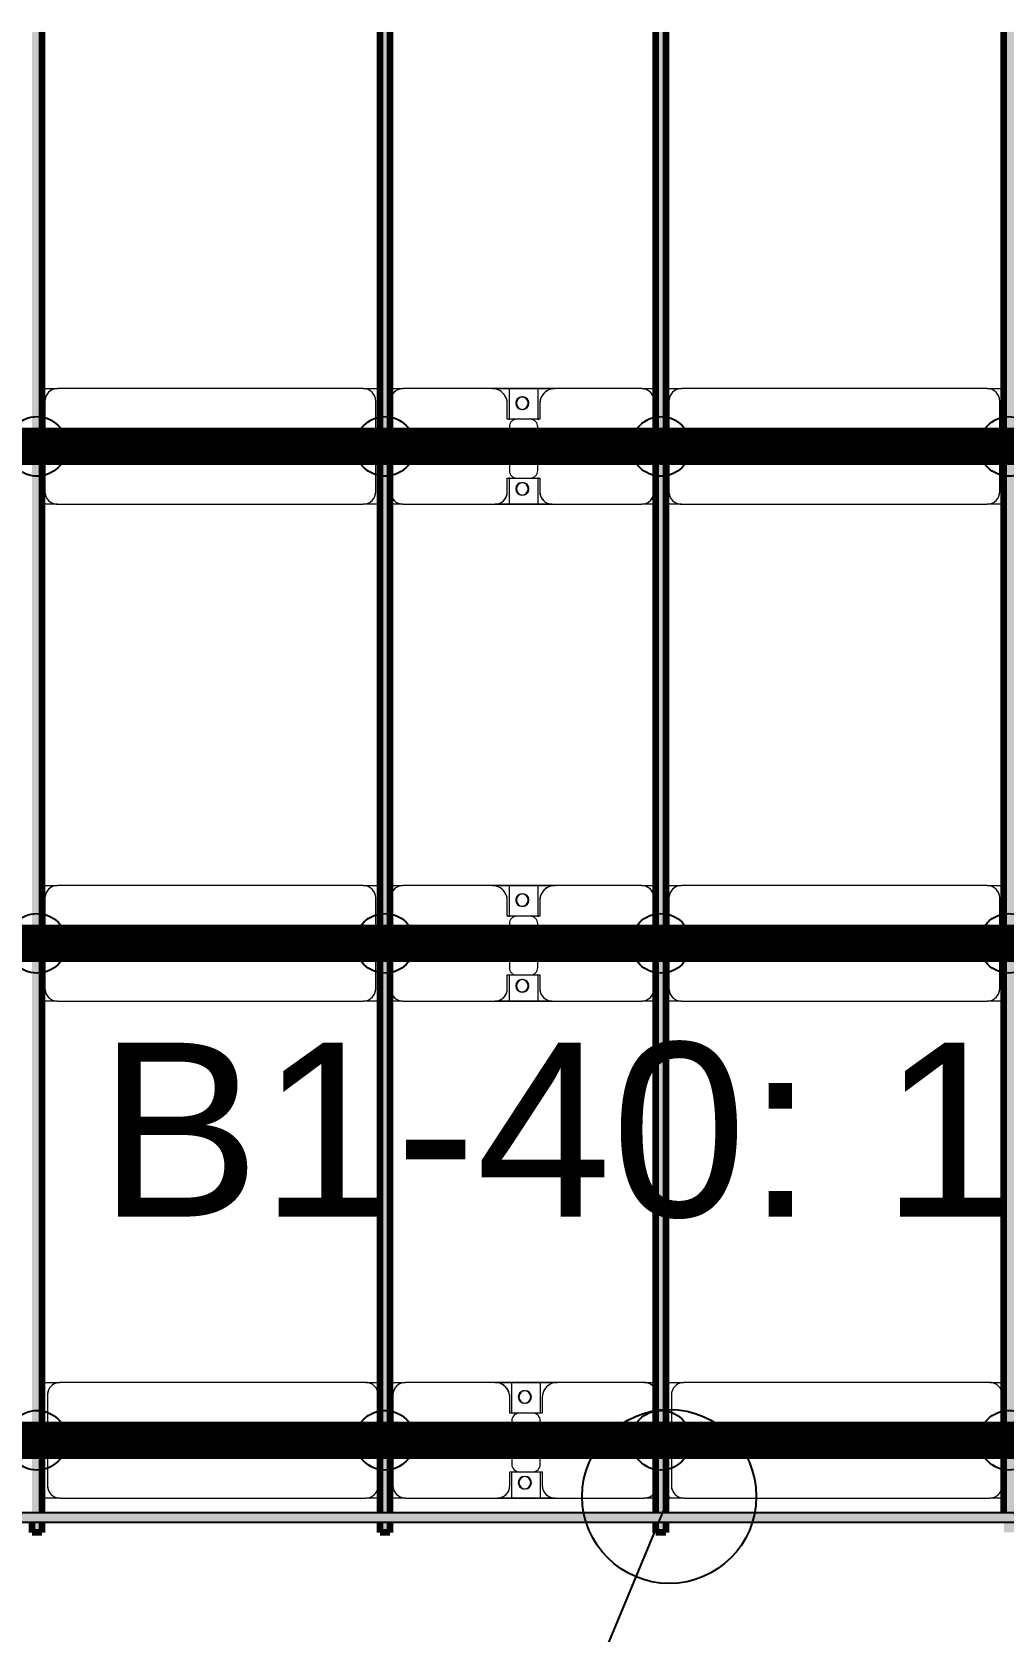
# Model space of a CAD drawing. Header units: millimetres. Extents: x -268744 to 115753, y -96240 to -10461.
# Drawn here: x 23920 to 27830, y -71087 to -64648 of the extents above; entities that cross this region are included whole.
import ezdxf

# ---------------------------------------------------------------- set-up
doc = ezdxf.new("R2010")
doc.units = ezdxf.units.MM
doc.layers.add('A-GENM', color=13, linetype='Continuous', lineweight=9)
doc.layers.add('S-BEAM', color=12, linetype='Continuous', lineweight=9)
for name, color, linetype in [('GC-BICH NEO', 6, 'Continuous'), ('GC-DAY NEO', 5, 'Continuous'), ('GC-GHI CHU', 2, 'Continuous'), ('GC-HOP 40x60 GIA CUONG', 1, 'Continuous')]:
    doc.layers.add(name, color=color, linetype=linetype)
doc.styles.add('GC_VN', font='arial.ttf')

# ---------------------------------------------------------------- blocks, each defined once
blk = doc.blocks.new('Dầm C52 - Hộp 40x60-104813-KHUNG KẾT CẤU BÈ PIN 1')
at = {"layer": 'S-BEAM', "lineweight": 25}
blk.add_hatch(color=4, dxfattribs=at).paths.add_polyline_path([(-145811, -20), (145811, -20), (145811, 20), (-145811, 20)])
at = {"layer": 'S-BEAM', "color": 4, "lineweight": 25}
for p, q in [((-145811, 20), (145811, 20)), ((145811, -20), (-145811, -20))]:
    blk.add_line(p, q, dxfattribs=at)
blk = doc.blocks.new('Dai phao do pin - DẢI PHAO ĐỠ PIN-V82-KHUNG KẾT CẤU BÈ PIN 1')
at = {"layer": 'A-GENM', "color": 7}
for p, q in [((59547.6, 241.6), (59619.7, 241.6)), ((59547.6, 241.6), (59619.7, 241.6)), ((60850.3, 241.6), (59619.7, 241.6)), ((60850.3, 241.6), (60907.6, 241.6)), ((60850.3, 241.6), (60907.6, 241.6)), ((60947.6, 241.6), (61009.7, 241.6)), ((60947.6, 241.6), (61009.7, 241.6)), ((61369.7, 241.6), (61009.7, 241.6)), ((61369.7, 241.6), (61552.2, 241.6)), ((61552.2, 241.6), (61369.7, 241.6)), ((61437.8, 241.6), (61620.3, 241.6)), ((61437.8, 116.2), (61437.8, 241.6)), ((61620.3, 241.6), (61437.8, 241.6)), ((61552.2, 241.6), (61552.2, 116.2)), ((61970.3, 241.6), (61620.3, 241.6)), ((61970.3, 241.6), (62017.6, 241.6)), ((61970.3, 241.6), (62017.6, 241.6)), ((62057.6, 241.6), (62129.7, 241.6)), ((62057.6, 241.6), (62129.7, 241.6)), ((63360.3, 241.6), (62129.7, 241.6)), ((63360.3, 241.6), (63417.6, 241.6)), ((63360.3, 241.6), (63417.6, 241.6)), ((59569.7, 191.6), (59569.7, -173.4)), ((60900.3, -173.4), (60900.3, 191.6)), ((60959.7, 191.6), (60959.7, -173.4)), ((61429.7, 118.2), (61429.7, 181.6)), ((61560.3, 181.6), (61560.3, 118.2)), ((62079.7, 191.6), (62079.7, -173.4)), ((63410.3, -173.4), (63410.3, 191.6)), ((61522.2, 118.2), (61429.7, 118.2)), ((61437.8, 88.2), (61437.8, -88.2)), ((61560.3, 118.2), (61467.8, 118.2)), ((61552.2, -88.2), (61552.2, 88.2)), ((61429.7, -173.4), (61429.7, -118.2)), ((61429.7, -118.2), (61522.2, -118.2)), ((61437.8, -223.4), (61437.8, -116.2)), ((61467.8, -118.2), (61560.3, -118.2)), ((61552.2, -116.2), (61552.2, -223.4)), ((61560.3, -118.2), (61560.3, -173.4)), ((59619.7, -223.4), (59547.6, -223.4)), ((59619.7, -223.4), (59547.6, -223.4)), ((59619.7, -223.4), (60850.3, -223.4)), ((60907.6, -223.4), (60850.3, -223.4)), ((60907.6, -223.4), (60850.3, -223.4)), ((61009.7, -223.4), (60947.6, -223.4)), ((61009.7, -223.4), (60947.6, -223.4)), ((61009.7, -223.4), (61379.7, -223.4)), ((61552.2, -223.4), (61379.7, -223.4)), ((61379.7, -223.4), (61552.2, -223.4)), ((61610.3, -223.4), (61437.8, -223.4)), ((61437.8, -223.4), (61610.3, -223.4)), ((61610.3, -223.4), (61970.3, -223.4)), ((62017.6, -223.4), (61970.3, -223.4)), ((62017.6, -223.4), (61970.3, -223.4)), ((62129.7, -223.4), (62057.6, -223.4)), ((62129.7, -223.4), (62057.6, -223.4)), ((62129.7, -223.4), (63360.3, -223.4)), ((63417.6, -223.4), (63360.3, -223.4)), ((63417.6, -223.4), (63360.3, -223.4))]:
    blk.add_line(p, q, dxfattribs=at)
for centre, radius, start, end in [((59619.7, 191.6), 50, 90, 180), ((59619.7, 191.6), 50, 150, 180), ((59619.7, 191.6), 50, 105, 135), ((60850.3, 191.6), 50, 0, 90), ((60850.3, 191.6), 50, 60, 90), ((60850.3, 191.6), 50, 15, 30), ((61009.7, 191.6), 50, 90, 180), ((61009.7, 191.6), 50, 105, 180), ((61369.7, 181.6), 60, 360, 90), ((61369.7, 181.6), 60, 360, 60), ((61488.6, 183.2), 25, 360, 180), ((61488.6, 183.2), 25, 360, 165), ((61491.4, 183.2), 25, 360, 180), ((61491.4, 183.2), 25, 90, 180), ((61491.4, 183.2), 25, 15, 75), ((61620.3, 181.6), 60, 90, 180), ((61620.3, 181.6), 60, 120, 180), ((61970.3, 191.6), 50, 30, 90), ((61970.3, 191.6), 50, 30, 75), ((62129.7, 191.6), 50, 90, 180), ((62129.7, 191.6), 50, 150, 180), ((62129.7, 191.6), 50, 105, 135), ((63360.3, 191.6), 50, 0, 90), ((63360.3, 191.6), 50, 60, 90), ((63360.3, 191.6), 50, 15, 30), ((61488.6, 183.2), 25, 180, 0), ((61491.4, 183.2), 25, 180, 0), ((61491.4, 183.2), 25, 180, 300), ((61488.6, 183.2), 25, 210, 360), ((61491.4, 183.2), 25, 330, 345), ((61467.8, 88.2), 30, 90, 180), ((61522.2, 88.2), 30, 360, 90), ((61467.8, -88.2), 30, 180, 270), ((61522.2, -88.2), 30, 270, 0), ((59619.7, -173.4), 50, 180, 270), ((59619.7, -173.4), 50, 180, 210), ((60850.3, -173.4), 50, 270, 360), ((60850.3, -173.4), 50, 330, 360), ((61009.7, -173.4), 50, 180, 270), ((61009.7, -173.4), 50, 180, 255), ((61379.7, -173.4), 50, 270, 0), ((61379.7, -173.4), 50, 285, 0), ((61488.6, -161.8), 25, 360, 180), ((61488.6, -161.8), 25, 180, 360), ((61488.6, -161.8), 25, 105, 165), ((61488.6, -161.8), 25, 195, 360), ((61491.4, -161.8), 25, 360, 180), ((61491.4, -161.8), 25, 105, 180), ((61491.4, -161.8), 25, 180, 0), ((61491.4, -161.8), 25, 180, 270), ((61488.6, -161.8), 25, 360, 75), ((61491.4, -161.8), 25, 15, 75), ((61491.4, -161.8), 25, 285, 345), ((61610.3, -173.4), 50, 180, 270), ((61610.3, -173.4), 50, 180, 255), ((62129.7, -173.4), 50, 180, 270), ((62129.7, -173.4), 50, 180, 210), ((63360.3, -173.4), 50, 270, 360), ((63360.3, -173.4), 50, 330, 360), ((59619.7, -173.4), 50, 240, 270), ((60850.3, -173.4), 50, 285, 300), ((61970.3, -173.4), 50, 270, 330), ((61970.3, -173.4), 50, 285, 330), ((62129.7, -173.4), 50, 240, 270), ((63360.3, -173.4), 50, 285, 300)]:
    blk.add_arc(centre, radius, start, end, dxfattribs=at)
blk = doc.blocks.new('Dai phao do pin - DẢI PHAO ĐỠ PIN-V83-KHUNG KẾT CẤU BÈ PIN 1')
at = {"layer": 'A-GENM', "color": 7}
for p, q in [((59557.6, 241.6), (59619.7, 241.6)), ((59557.6, 241.6), (59619.7, 241.6)), ((60850.3, 241.6), (59619.7, 241.6)), ((60850.3, 241.6), (60917.6, 241.6)), ((60850.3, 241.6), (60917.6, 241.6)), ((60957.6, 241.6), (61009.7, 241.6)), ((60957.6, 241.6), (61009.7, 241.6)), ((61369.7, 241.6), (61009.7, 241.6)), ((61369.7, 241.6), (61552.2, 241.6)), ((61552.2, 241.6), (61369.7, 241.6)), ((61437.8, 241.6), (61620.3, 241.6)), ((61437.8, 116.2), (61437.8, 241.6)), ((61620.3, 241.6), (61437.8, 241.6)), ((61552.2, 241.6), (61552.2, 116.2)), ((61970.3, 241.6), (61620.3, 241.6)), ((61970.3, 241.6), (62027.6, 241.6)), ((61970.3, 241.6), (62027.6, 241.6)), ((62067.6, 241.6), (62129.7, 241.6)), ((62067.6, 241.6), (62129.7, 241.6)), ((63360.3, 241.6), (62129.7, 241.6)), ((63360.3, 241.6), (63427.6, 241.6)), ((63360.3, 241.6), (63427.6, 241.6)), ((59569.7, 191.6), (59569.7, -173.4)), ((60900.3, -173.4), (60900.3, 191.6)), ((60959.7, 191.6), (60959.7, -173.4)), ((61429.7, 118.2), (61429.7, 181.6)), ((61560.3, 181.6), (61560.3, 118.2)), ((62020.3, -173.4), (62020.3, 191.6)), ((62079.7, 191.6), (62079.7, -173.4)), ((63410.3, -173.4), (63410.3, 191.6)), ((61522.2, 118.2), (61429.7, 118.2)), ((61437.8, 88.2), (61437.8, -88.2)), ((61560.3, 118.2), (61467.8, 118.2)), ((61552.2, -88.2), (61552.2, 88.2)), ((61429.7, -173.4), (61429.7, -118.2)), ((61429.7, -118.2), (61522.2, -118.2)), ((61437.8, -223.4), (61437.8, -116.2)), ((61467.8, -118.2), (61560.3, -118.2)), ((61552.2, -116.2), (61552.2, -223.4)), ((61560.3, -118.2), (61560.3, -173.4)), ((59619.7, -223.4), (59557.6, -223.4)), ((59619.7, -223.4), (59557.6, -223.4)), ((59619.7, -223.4), (60850.3, -223.4)), ((60917.6, -223.4), (60850.3, -223.4)), ((60917.6, -223.4), (60850.3, -223.4)), ((61009.7, -223.4), (60957.6, -223.4)), ((61009.7, -223.4), (60957.6, -223.4)), ((61009.7, -223.4), (61379.7, -223.4)), ((61552.2, -223.4), (61379.7, -223.4)), ((61379.7, -223.4), (61552.2, -223.4)), ((61610.3, -223.4), (61437.8, -223.4)), ((61437.8, -223.4), (61610.3, -223.4)), ((61610.3, -223.4), (61970.3, -223.4)), ((62027.6, -223.4), (61970.3, -223.4)), ((62027.6, -223.4), (61970.3, -223.4)), ((62129.7, -223.4), (62067.6, -223.4)), ((62129.7, -223.4), (62067.6, -223.4)), ((62129.7, -223.4), (63360.3, -223.4)), ((63427.6, -223.4), (63360.3, -223.4)), ((63427.6, -223.4), (63360.3, -223.4))]:
    blk.add_line(p, q, dxfattribs=at)
for centre, radius, start, end in [((59619.7, 191.6), 50, 90, 180), ((59619.7, 191.6), 50, 150, 180), ((59619.7, 191.6), 50, 105, 135), ((60850.3, 191.6), 50, 0, 90), ((60850.3, 191.6), 50, 60, 90), ((60850.3, 191.6), 50, 15, 30), ((61009.7, 191.6), 50, 90, 180), ((61009.7, 191.6), 50, 105, 180), ((61369.7, 181.6), 60, 360, 90), ((61369.7, 181.6), 60, 360, 60), ((61488.6, 183.2), 25, 360, 180), ((61488.6, 183.2), 25, 360, 165), ((61491.4, 183.2), 25, 360, 180), ((61491.4, 183.2), 25, 90, 180), ((61491.4, 183.2), 25, 15, 75), ((61620.3, 181.6), 60, 90, 180), ((61620.3, 181.6), 60, 120, 180), ((61970.3, 191.6), 50, 360, 90), ((61970.3, 191.6), 50, 360, 75), ((62129.7, 191.6), 50, 90, 180), ((62129.7, 191.6), 50, 150, 180), ((62129.7, 191.6), 50, 105, 135), ((63360.3, 191.6), 50, 0, 90), ((63360.3, 191.6), 50, 60, 90), ((63360.3, 191.6), 50, 15, 30), ((61488.6, 183.2), 25, 180, 0), ((61491.4, 183.2), 25, 180, 0), ((61491.4, 183.2), 25, 180, 300), ((61488.6, 183.2), 25, 210, 360), ((61491.4, 183.2), 25, 330, 345), ((61467.8, 88.2), 30, 90, 180), ((61522.2, 88.2), 30, 360, 90), ((61467.8, -88.2), 30, 180, 270), ((61522.2, -88.2), 30, 270, 0), ((59619.7, -173.4), 50, 180, 270), ((59619.7, -173.4), 50, 180, 210), ((60850.3, -173.4), 50, 270, 360), ((60850.3, -173.4), 50, 330, 360), ((61009.7, -173.4), 50, 180, 270), ((61009.7, -173.4), 50, 180, 255), ((61379.7, -173.4), 50, 270, 0), ((61379.7, -173.4), 50, 285, 0), ((61488.6, -161.8), 25, 360, 180), ((61488.6, -161.8), 25, 180, 360), ((61488.6, -161.8), 25, 105, 165), ((61488.6, -161.8), 25, 195, 360), ((61491.4, -161.8), 25, 360, 180), ((61491.4, -161.8), 25, 105, 180), ((61491.4, -161.8), 25, 180, 0), ((61491.4, -161.8), 25, 180, 270), ((61488.6, -161.8), 25, 83.2627, 90), ((61488.6, -161.8), 25, 360, 75), ((61491.4, -161.8), 25, 15, 75), ((61491.4, -161.8), 25, 285, 345), ((61610.3, -173.4), 50, 180, 270), ((61610.3, -173.4), 50, 180, 255), ((61970.3, -173.4), 50, 270, 0), ((61970.3, -173.4), 50, 285, 0), ((62129.7, -173.4), 50, 180, 270), ((62129.7, -173.4), 50, 180, 210), ((63360.3, -173.4), 50, 270, 360), ((63360.3, -173.4), 50, 330, 360), ((59619.7, -173.4), 50, 240, 270), ((60850.3, -173.4), 50, 285, 300), ((62129.7, -173.4), 50, 240, 270), ((63360.3, -173.4), 50, 285, 300)]:
    blk.add_arc(centre, radius, start, end, dxfattribs=at)
blk = doc.blocks.new('Dai phao do pin - DẢI PHAO ĐỠ PIN-V84-KHUNG KẾT CẤU BÈ PIN 1')
at = {"layer": 'A-GENM', "color": 7}
for p, q in [((59557.6, 241.6), (59619.7, 241.6)), ((59557.6, 241.6), (59619.7, 241.6)), ((60850.3, 241.6), (59619.7, 241.6)), ((60850.3, 241.6), (60917.6, 241.6)), ((60850.3, 241.6), (60917.6, 241.6)), ((60957.6, 241.6), (61009.7, 241.6)), ((60957.6, 241.6), (61009.7, 241.6)), ((61369.7, 241.6), (61009.7, 241.6)), ((61369.7, 241.6), (61552.2, 241.6)), ((61552.2, 241.6), (61369.7, 241.6)), ((61437.8, 241.6), (61620.3, 241.6)), ((61437.8, 116.2), (61437.8, 241.6)), ((61620.3, 241.6), (61437.8, 241.6)), ((61552.2, 241.6), (61552.2, 116.2)), ((61970.3, 241.6), (61620.3, 241.6)), ((61970.3, 241.6), (62027.6, 241.6)), ((61970.3, 241.6), (62027.6, 241.6)), ((62067.6, 241.6), (62129.7, 241.6)), ((62067.6, 241.6), (62129.7, 241.6)), ((63360.3, 241.6), (62129.7, 241.6)), ((63360.3, 241.6), (63427.6, 241.6)), ((63360.3, 241.6), (63427.6, 241.6)), ((59569.7, 191.6), (59569.7, -173.4)), ((60900.3, -173.4), (60900.3, 191.6)), ((60959.7, 191.6), (60959.7, -173.4)), ((61429.7, 118.2), (61429.7, 181.6)), ((61560.3, 181.6), (61560.3, 118.2)), ((62020.3, -173.4), (62020.3, 191.6)), ((62079.7, 191.6), (62079.7, -173.4)), ((63410.3, -173.4), (63410.3, 191.6)), ((61522.2, 118.2), (61429.7, 118.2)), ((61437.8, 88.2), (61437.8, -88.2)), ((61560.3, 118.2), (61467.8, 118.2)), ((61552.2, -88.2), (61552.2, 88.2)), ((61429.7, -173.4), (61429.7, -118.2)), ((61429.7, -118.2), (61522.2, -118.2)), ((61437.8, -223.4), (61437.8, -116.2)), ((61467.8, -118.2), (61560.3, -118.2)), ((61552.2, -116.2), (61552.2, -223.4)), ((61560.3, -118.2), (61560.3, -173.4)), ((59619.7, -223.4), (59557.6, -223.4)), ((59619.7, -223.4), (59557.6, -223.4)), ((59619.7, -223.4), (60850.3, -223.4)), ((60917.6, -223.4), (60850.3, -223.4)), ((60917.6, -223.4), (60850.3, -223.4)), ((61009.7, -223.4), (60957.6, -223.4)), ((61009.7, -223.4), (60957.6, -223.4)), ((61009.7, -223.4), (61379.7, -223.4)), ((61552.2, -223.4), (61379.7, -223.4)), ((61379.7, -223.4), (61552.2, -223.4)), ((61610.3, -223.4), (61437.8, -223.4)), ((61437.8, -223.4), (61610.3, -223.4)), ((61610.3, -223.4), (61970.3, -223.4)), ((62027.6, -223.4), (61970.3, -223.4)), ((62027.6, -223.4), (61970.3, -223.4)), ((62129.7, -223.4), (62067.6, -223.4)), ((62129.7, -223.4), (62067.6, -223.4)), ((62129.7, -223.4), (63360.3, -223.4)), ((63427.6, -223.4), (63360.3, -223.4)), ((63427.6, -223.4), (63360.3, -223.4))]:
    blk.add_line(p, q, dxfattribs=at)
for centre, radius, start, end in [((59619.7, 191.6), 50, 90, 180), ((59619.7, 191.6), 50, 150, 180), ((59619.7, 191.6), 50, 105, 135), ((60850.3, 191.6), 50, 0, 90), ((60850.3, 191.6), 50, 60, 90), ((60850.3, 191.6), 50, 15, 30), ((61009.7, 191.6), 50, 90, 180), ((61009.7, 191.6), 50, 105, 180), ((61369.7, 181.6), 60, 360, 90), ((61369.7, 181.6), 60, 360, 60), ((61488.6, 183.2), 25, 360, 180), ((61488.6, 183.2), 25, 360, 165), ((61491.4, 183.2), 25, 360, 180), ((61491.4, 183.2), 25, 90, 180), ((61491.4, 183.2), 25, 15, 75), ((61620.3, 181.6), 60, 90, 180), ((61620.3, 181.6), 60, 120, 180), ((61970.3, 191.6), 50, 360, 90), ((61970.3, 191.6), 50, 360, 75), ((62129.7, 191.6), 50, 90, 180), ((62129.7, 191.6), 50, 150, 180), ((62129.7, 191.6), 50, 105, 135), ((63360.3, 191.6), 50, 0, 90), ((63360.3, 191.6), 50, 60, 90), ((63360.3, 191.6), 50, 15, 30), ((61488.6, 183.2), 25, 180, 0), ((61491.4, 183.2), 25, 180, 0), ((61491.4, 183.2), 25, 180, 300), ((61488.6, 183.2), 25, 210, 360), ((61491.4, 183.2), 25, 330, 345), ((61467.8, 88.2), 30, 90, 180), ((61522.2, 88.2), 30, 360, 90), ((61467.8, -88.2), 30, 180, 270), ((61522.2, -88.2), 30, 270, 0), ((59619.7, -173.4), 50, 180, 270), ((59619.7, -173.4), 50, 180, 210), ((60850.3, -173.4), 50, 270, 360), ((60850.3, -173.4), 50, 330, 360), ((61009.7, -173.4), 50, 180, 270), ((61009.7, -173.4), 50, 180, 255), ((61379.7, -173.4), 50, 270, 0), ((61379.7, -173.4), 50, 285, 0), ((61488.6, -161.8), 25, 360, 180), ((61488.6, -161.8), 25, 180, 360), ((61488.6, -161.8), 25, 105, 165), ((61488.6, -161.8), 25, 195, 360), ((61491.4, -161.8), 25, 360, 180), ((61491.4, -161.8), 25, 105, 180), ((61491.4, -161.8), 25, 180, 0), ((61491.4, -161.8), 25, 180, 270), ((61488.6, -161.8), 25, 83.2627, 90), ((61488.6, -161.8), 25, 360, 75), ((61491.4, -161.8), 25, 15, 75), ((61491.4, -161.8), 25, 285, 345), ((61610.3, -173.4), 50, 180, 270), ((61610.3, -173.4), 50, 180, 255), ((61970.3, -173.4), 50, 270, 0), ((61970.3, -173.4), 50, 285, 0), ((62129.7, -173.4), 50, 180, 270), ((62129.7, -173.4), 50, 180, 210), ((63360.3, -173.4), 50, 270, 360), ((63360.3, -173.4), 50, 330, 360), ((59619.7, -173.4), 50, 240, 270), ((60850.3, -173.4), 50, 285, 300), ((62129.7, -173.4), 50, 240, 270), ((63360.3, -173.4), 50, 285, 300)]:
    blk.add_arc(centre, radius, start, end, dxfattribs=at)
blk = doc.blocks.new('Dầm C52 - Dầm C52-V2-KHUNG KẾT CẤU BÈ PIN 1')
at = {"layer": 'S-BEAM', "lineweight": 140}
h = blk.add_hatch(color=1, dxfattribs=at)
h.paths.add_polyline_path([(-25480.9, 20), (-25480.9, -20), (-25440.9, -20), (-25440.9, 20)])
h.paths.add_polyline_path([(-25400.9, 20), (-25400.9, -20), (-19440.9, -20), (-19443, 20), (-24983.5, 20)])
h.paths.add_polyline_path([(-19400.9, 20), (-19400.9, -20), (-13440.9, -20), (-13440.9, 20), (-18519.6, 20)])
h.paths.add_polyline_path([(-13400.9, -20), (-7440.9, -20), (-7440.9, 20), (-13400.9, 20)])
h.paths.add_polyline_path([(-7400.9, 20), (-7400.9, -20), (-1440.9, -20), (-1440.9, 20), (-6515.3, 20)])
h.paths.add_polyline_path([(-1400.9, 20), (-1400.9, -20), (4559.1, -20), (4559.1, 20), (-974.9, 20)])
h.paths.add_polyline_path([(4599.1, -20), (10559.1, -20), (10559.1, 20), (4599.1, 20)])
h.paths.add_polyline_path([(10599.1, -20), (16559.1, -20), (16559.1, 20), (10599.1, 20)])
h.paths.add_polyline_path([(16599.1, 20), (16599.1, -20), (22559.1, -20), (22559.1, 20), (17493.2, 20)])
h.paths.add_polyline_path([(22599.1, 20), (22599.1, -20), (25259.1, -20), (25259.1, 20), (23033.7, 20)])
h.paths.add_polyline_path([(25299.1, -20), (25480.9, -20), (25480.9, 20), (25299.1, 20)])
at = {"layer": 'S-BEAM', "color": 1, "lineweight": 140}
for p, q in [((-25480.9, -20), (-25480.9, 20)), ((-25480.9, 20), (-25440.9, 20)), ((-25440.9, -20), (-25480.9, -20)), ((-19443, -20), (-25400.9, -20))]:
    blk.add_line(p, q, dxfattribs=at)
blk = doc.blocks.new('Dầm C52 - Dầm C52-V19-KHUNG KẾT CẤU BÈ PIN 1')
at = {"layer": 'S-BEAM', "lineweight": 140}
h = blk.add_hatch(color=1, dxfattribs=at)
h.paths.add_polyline_path([(-25480.9, 20), (-25480.9, -20), (-25440.9, -20), (-25445.2, 20)])
h.paths.add_polyline_path([(-25400.9, -20), (-19440.9, -20), (-19443, 20), (-25400.9, 20)])
h.paths.add_polyline_path([(-19400.9, -20), (-13440.9, -20), (-13440.9, 20), (-19400.9, 20)])
h.paths.add_polyline_path([(-13400.9, -20), (-7440.9, -20), (-7440.9, 20), (-13400.9, 20)])
h.paths.add_polyline_path([(-7400.9, -20), (-1440.9, -20), (-1440.9, 20), (-7400.9, 20)])
h.paths.add_polyline_path([(-1400.9, -20), (4559.1, -20), (4559.1, 20), (-1400.9, 20)])
h.paths.add_polyline_path([(4599.1, -20), (10559.1, -20), (10559.1, 20), (4599.1, 20)])
h.paths.add_polyline_path([(10599.1, -20), (16559.1, -20), (16559.1, 20), (10599.1, 20)])
h.paths.add_polyline_path([(16599.1, -20), (22559.1, -20), (22559.1, 20), (16599.1, 20)])
h.paths.add_polyline_path([(22599.1, -20), (25259.1, -20), (25259.1, 20), (22599.1, 20)])
h.paths.add_polyline_path([(25299.1, 20), (25299.1, -20), (25441.8, -20), (25441.8, 20)])
at = {"layer": 'S-BEAM', "color": 1, "lineweight": 140}
for p, q in [((-25480.9, -20), (-25480.9, 20)), ((-25480.9, 20), (-25445.2, 20)), ((-25400.9, 20), (-19443, 20)), ((-25445.2, -20), (-25480.9, -20)), ((-19443, -20), (-25400.9, -20))]:
    blk.add_line(p, q, dxfattribs=at)
blk = doc.blocks.new('Dầm C52 - Dầm C52-V1-KHUNG KẾT CẤU BÈ PIN 1')
at = {"layer": 'S-BEAM', "lineweight": 140}
h = blk.add_hatch(color=1, dxfattribs=at)
h.paths.add_polyline_path([(-25480.9, 20), (-25480.9, -20), (-25440.9, -20), (-25445.2, 20)])
h.paths.add_polyline_path([(-25400.9, -20), (-19440.9, -20), (-19443, 20), (-25400.9, 20)])
h.paths.add_polyline_path([(-19400.9, 20), (-19400.9, -20), (-13440.9, -20), (-13440.9, 20), (-18981.3, 20)])
h.paths.add_polyline_path([(-13400.9, -20), (-7440.9, -20), (-7440.9, 20), (-13400.9, 20)])
h.paths.add_polyline_path([(-7400.9, 20), (-7400.9, -20), (-1440.9, -20), (-1440.9, 20), (-6977, 20)])
h.paths.add_polyline_path([(-1400.9, -20), (4559.1, -20), (4559.1, 20), (-1400.9, 20)])
h.paths.add_polyline_path([(4599.1, 20), (4599.1, -20), (10559.1, -20), (10559.1, 20), (5027.2, 20)])
h.paths.add_polyline_path([(10599.1, -20), (16559.1, -20), (16559.1, 20), (10599.1, 20)])
h.paths.add_polyline_path([(16599.1, 20), (16599.1, -20), (22559.1, -20), (22559.1, 20), (17031.5, 20)])
h.paths.add_polyline_path([(22599.1, -20), (25259.1, -20), (25259.1, 20), (22599.1, 20)])
h.paths.add_polyline_path([(25299.1, -20), (25480.9, -20), (25480.9, 20), (25299.1, 20)])
at = {"layer": 'S-BEAM', "color": 1, "lineweight": 140}
for p, q in [((-25480.9, -20), (-25480.9, 20)), ((-25480.9, 20), (-25445.2, 20)), ((-25400.9, 20), (-19443, 20)), ((-25445.2, -20), (-25480.9, -20)), ((-19443, -20), (-25400.9, -20))]:
    blk.add_line(p, q, dxfattribs=at)
blk = doc.blocks.new('Dầm C52 - Dầm C52-102503-KHUNG KẾT CẤU BÈ PIN 1')
at = {"layer": 'S-BEAM', "lineweight": 140}
h = blk.add_hatch(color=1, dxfattribs=at)
h.paths.add_polyline_path([(-25480.9, 20), (-25480.9, -20), (-25440.9, -20), (-25440.9, 20)])
h.paths.add_polyline_path([(-25400.9, 20), (-25400.9, -20), (-19440.9, -20), (-19443, 20), (-24983.5, 20)])
h.paths.add_polyline_path([(-19400.9, 20), (-19400.9, -20), (-13440.9, -20), (-13440.9, 20), (-17596.2, 20)])
h.paths.add_polyline_path([(-13400.9, -20), (-7440.9, -20), (-7440.9, 20), (-13400.9, 20)])
h.paths.add_polyline_path([(-7400.9, -20), (-1440.9, -20), (-1440.9, 20), (-7400.9, 20)])
h.paths.add_polyline_path([(-1400.9, -20), (4559.1, -20), (4559.1, 20), (-1400.9, 20)])
h.paths.add_polyline_path([(4599.1, -20), (10559.1, -20), (10559.1, 20), (4599.1, 20)])
h.paths.add_polyline_path([(10599.1, 20), (10599.1, -20), (16559.1, -20), (16559.1, 20), (11952.8, 20)])
h.paths.add_polyline_path([(16599.1, -20), (22559.1, -20), (22559.1, 20), (16599.1, 20)])
h.paths.add_polyline_path([(22599.1, -20), (25259.1, -20), (25259.1, 20), (22599.1, 20)])
h.paths.add_polyline_path([(25299.1, -20), (25441.8, -20), (25441.8, 20), (25299.1, 20)])
at = {"layer": 'S-BEAM', "color": 1, "lineweight": 140}
blk.add_line((-25400.9, 20), (-19443, 20), dxfattribs=at)
blk = doc.blocks.new('be pin 1_rvt-1-KHUNG KẾT CẤU BÈ PIN 1')
at = {"layer": 'A-GENM', "lineweight": 9}
for name, p in [('Dai phao do pin - DẢI PHAO ĐỠ PIN-V84-KHUNG KẾT CẤU BÈ PIN 1', (-35598.1, -66324.7)), ('Dai phao do pin - DẢI PHAO ĐỠ PIN-V83-KHUNG KẾT CẤU BÈ PIN 1', (-35598.1, -68324.7)), ('Dai phao do pin - DẢI PHAO ĐỠ PIN-V82-KHUNG KẾT CẤU BÈ PIN 1', (-35588.1, -70324.7))]:
    blk.add_blockref(name, p, dxfattribs=at)
at = {"layer": 'S-BEAM', "lineweight": 9, "rotation": 90.00000000032618}
for name, p in [('Dầm C52 - Dầm C52-V2-KHUNG KẾT CẤU BÈ PIN 1', (23939.5, -45205.6)), ('Dầm C52 - Dầm C52-V19-KHUNG KẾT CẤU BÈ PIN 1', (25339.5, -45205.6)), ('Dầm C52 - Dầm C52-V1-KHUNG KẾT CẤU BÈ PIN 1', (26449.5, -45205.6)), ('Dầm C52 - Dầm C52-102503-KHUNG KẾT CẤU BÈ PIN 1', (27849.5, -45205.6))]:
    blk.add_blockref(name, p, dxfattribs=at)
at = {"layer": 'S-BEAM', "lineweight": 9}
blk.add_blockref('Dầm C52 - Hộp 40x60-104813-KHUNG KẾT CẤU BÈ PIN 1', (-110896.7, -70626.5), dxfattribs=at)

msp = doc.modelspace()

# ---------------------------------------------------------------- linework, layer by layer
at = {"layer": 'GC-BICH NEO'}
msp.add_circle((26482.8, -70542.1), 350, dxfattribs=at)
at = {"layer": 'GC-DAY NEO'}
msp.add_line((26482.8, -70542.1), (23405.9, -77926.8), dxfattribs=at)
at = {"layer": 'GC-HOP 40x60 GIA CUONG', "const_width": 150}
for points in [[(17682.8, -66315.6), (32232.8, -66315.6)], [(17682.8, -68315.6), (32232.8, -68315.6)], [(19684.7, -70315.6), (34684.7, -70315.6)]]:
    msp.add_lwpolyline(points, dxfattribs=at)
at = {"layer": 'GC-HOP 40x60 GIA CUONG'}
for centre in [(23939.5, -66315.6), (25339.5, -66315.6), (26449.5, -66315.6), (27849.5, -66315.6), (23939.5, -68315.6), (25339.5, -68315.6), (26449.5, -68315.6), (27849.5, -68315.6), (23939.5, -70315.6), (25339.5, -70315.6), (26449.5, -70315.6), (27849.5, -70315.6)]:
    msp.add_circle(centre, 120, dxfattribs=at)

# ---------------------------------------------------------------- block references
at = {"lineweight": 5}
msp.add_blockref('be pin 1_rvt-1-KHUNG KẾT CẤU BÈ PIN 1', (0, 0), dxfattribs=at)

# ---------------------------------------------------------------- texts
at = {"layer": 'GC-GHI CHU', "style": 'GC_VN'}
msp.add_text('B1-40: 1×15,0 m', height=700, dxfattribs=at).set_placement((24184.7, -69415.6))

doc.saveas('drawing.dxf')
